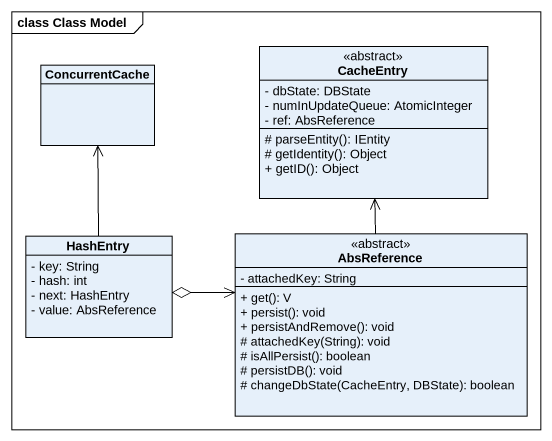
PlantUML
@startuml
mainframe class Class Model
hide circle
hide empty members
skinparam classAttributeIconSize 0
class CacheEntry <<abstract>> {
  - dbState: DBState
  - numInUpdateQueue: AtomicInteger
  - ref: AbsReference
  # parseEntity(): IEntity
  # getIdentity(): Object
  + getID(): Object
}
class ConcurrentCache
class HashEntry {
  - key: String
  - hash: int
  - next: HashEntry
  - value: AbsReference
}
class AbsReference <<abstract>> {
  - attachedKey: String
  + get(): V
  + persist(): void
  + persistAndRemove(): void
  # attachedKey(String): void
  # isAllPersist(): boolean
  # persistDB(): void
  # changeDbState(CacheEntry, DBState): boolean
}
CacheEntry <-- AbsReference
HashEntry -up-> ConcurrentCache
AbsReference <-left-o HashEntry
@enduml
